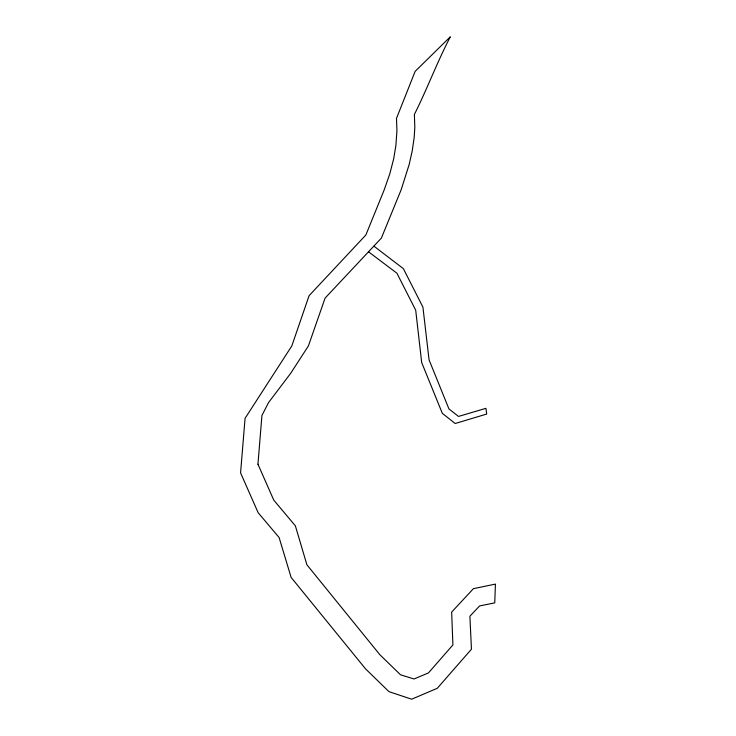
<?xml version="1.0" encoding="UTF-8"?>
<svg xmlns="http://www.w3.org/2000/svg" width="736" height="736" viewBox="0 0 736 736"><rect width="100%" height="100%" fill="white"/><g stroke="black" fill="none" stroke-linecap="round" stroke-linejoin="round"><path stroke-width="1.1" d="M257.95 464.186L261.933 415.463L268.585 402.518L290.545 373.511L308.402 345.938L325.091 298.098L381.377 238.096L401.148 189.787L409.161 164.533L412.197 151.046L414.129 137.88L414.819 127.53L414.386 114.439C427.22 88.909 437.083 62.118 450.331 36.8L415.141 71.364L396.483 118.404L396.943 130.576L395.885 145.516L393.668 158.893L389.712 174.138L384.072 190.201L365.856 235.005L309.092 295.679L291.824 345.911L245.07 418.324L240.571 472.871L258.161 512.725L279.1 537.501L291.125 577.42L365.553 668.868L388.994 691.665L411.663 699.2L437.294 688.289L471.445 649.198L469.89 616.225L479.614 605.93L494.748 602.876L495.429 584.09L473.423 588.671L451.656 612.076L452.907 644.948L428.426 672.943L414.009 678.978L400.522 674.792L379.831 654.69L306.903 564.788L295.366 525.835L273.746 500.094L257.95 464.204M368.543 251.822L396.916 273.212L415.702 310.206L421.691 362.581L442.327 413.338L455.179 423.504L486.689 414.046L485.926 408.324L458.491 416.438L448.942 408.931L429.07 359.895L422.915 307.096L403.383 268.658L373.906 246.137"/></g></svg>
